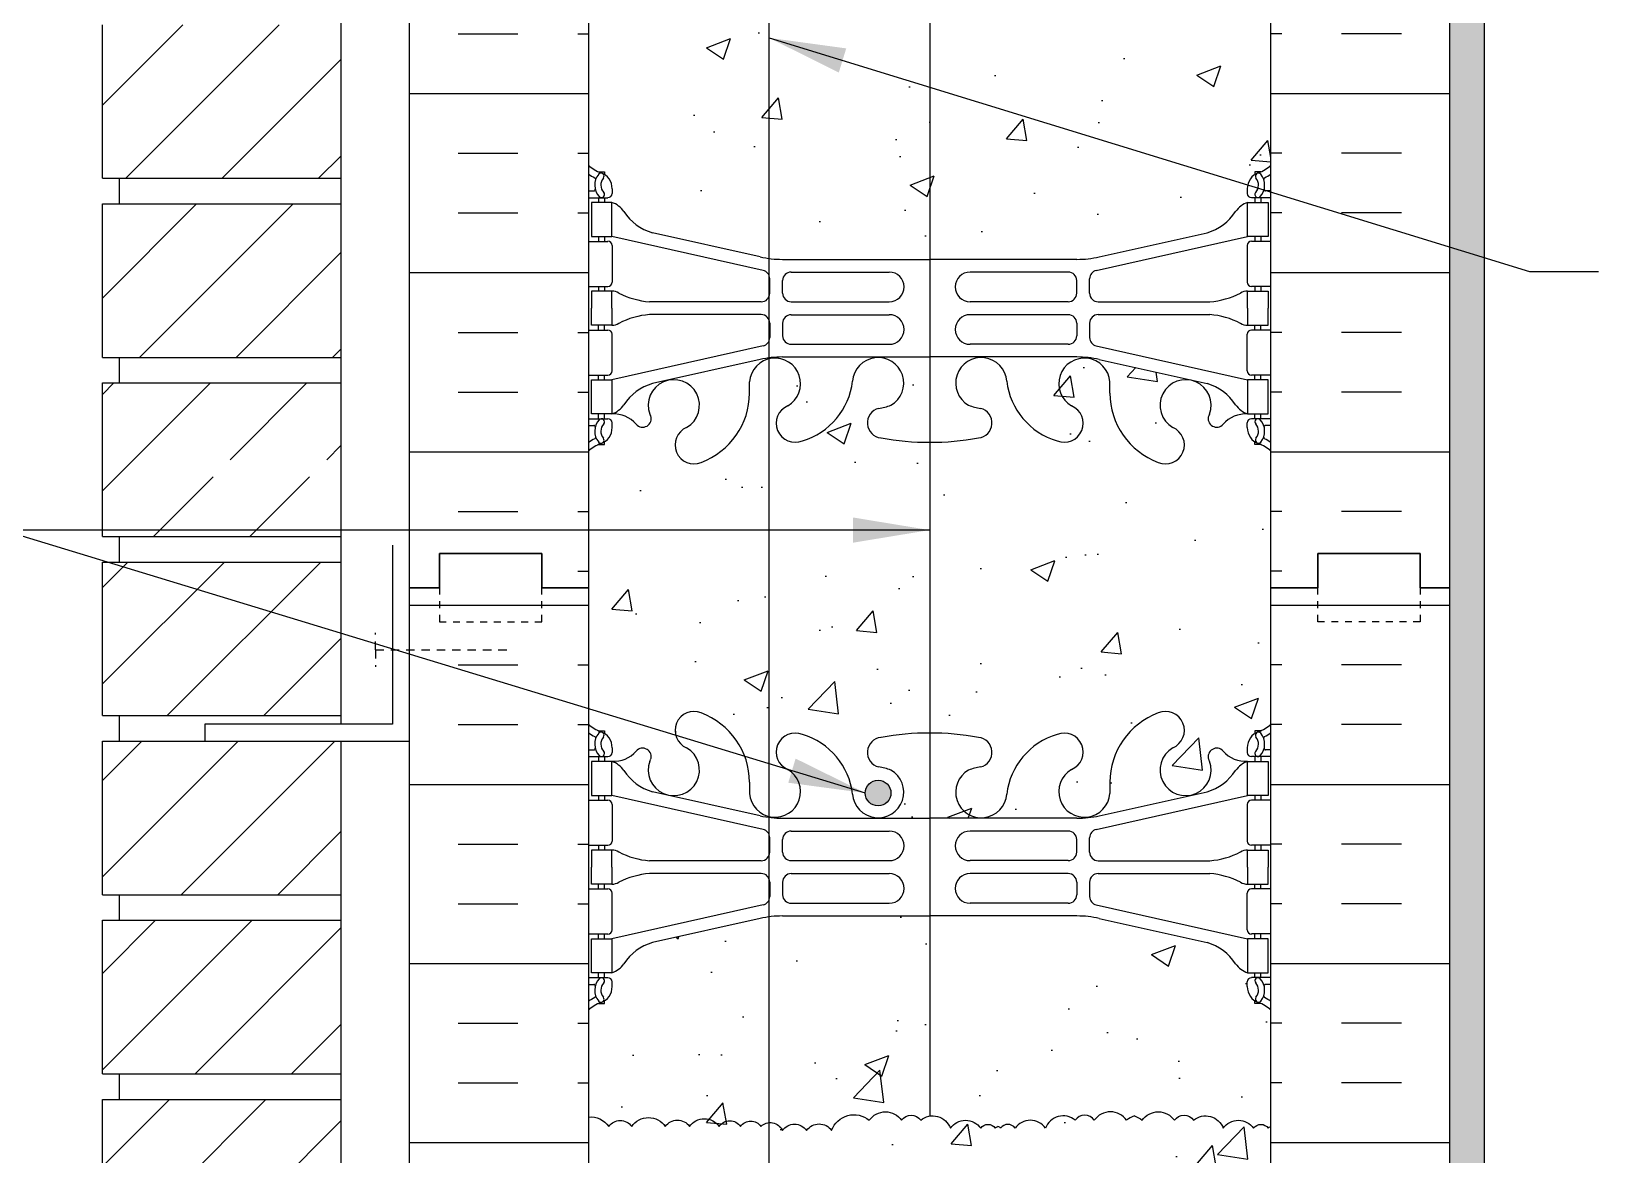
# Model space of a CAD drawing. Header units: inches. Extents: x 40.9 to 95.2, y 22.1 to 94.8.
# Drawn here: x 58.72 to 81.69, y 67.53 to 84 of the extents above; entities that cross this region are included whole.
import ezdxf

# ---------------------------------------------------------------- set-up
doc = ezdxf.new("R2010")
doc.units = ezdxf.units.IN
doc.header["$LTSCALE"] = 0.5
doc.header["$MEASUREMENT"] = 0
doc.linetypes.add('DASHED2', pattern=[0.375, 0.25, -0.125])
for name, color, linetype in [('HATCH', 12, 'Continuous'), ('line25', 2, 'Continuous'), ('LINE3', 3, 'Continuous'), ('LINE50', 5, 'Continuous'), ('LINE9', 9, 'Continuous'), ('TEXT', 4, 'Continuous'), ('Web_Edge', 9, 'Continuous')]:
    doc.layers.add(name, color=color, linetype=linetype)
doc.styles.add('DIM', font='romans.shx', dxfattribs={"width": 0.7})
doc.dimstyles.new('ext_12', dxfattribs={"dimscale": 12, "dimtxt": 0.09375, "dimasz": 0.09375, "dimexe": 0.09375, "dimexo": 0.0625, "dimgap": 0.0625, "dimtad": 1, "dimdec": 1, "dimzin": 3, "dimdsep": 46, "dimlunit": 4, "dimtxsty": 'DIM', "dimcen": 0.09, "dimdle": 0.09375, "dimclrt": 4, "dimadec": 0, "dimazin": 0, "dimtfac": 1, "dimtdec": 1, "dimtmove": 2, "dimatfit": 3, "dimfxl": 1, "dimfrac": 2, "dimtolj": 1, "dimtzin": 0, "dimarcsym": 0})

msp = doc.modelspace()

# ---------------------------------------------------------------- hatches: boundary and pattern name
at = {"layer": 'HATCH'}
h = msp.add_hatch(dxfattribs=at)
h.set_pattern_fill('INSUL', color=256, scale=7, style=0)
h.set_pattern_definition([(0, (-2859.2784, -321.1674), (0, 2.625), []), (0, (-2859.2784, -320.2924), (0, 2.625), [0.875, -0.875]), (0, (-2859.2784, -319.4174), (0, 2.625), [0.875, -0.875])])
h.paths.add_polyline_path([(64.258, 75.842), (64.696, 75.842), (64.696, 76.342), (66.196, 76.342), (66.196, 75.842), (66.883, 75.842), (66.883, 93.842), (66.196, 93.842), (66.196, 94.342), (64.696, 94.342), (64.696, 93.842), (64.258, 93.842)])
h = msp.add_hatch(dxfattribs=at)
h.set_pattern_fill('INSUL', color=256, scale=7, style=0)
h.set_pattern_definition([(180, (3003.0448, -321.1674), (0, 2.625), []), (180, (3003.0448, -320.2924), (0, 2.625), [0.875, -0.875]), (180, (3003.0448, -319.4174), (0, 2.625), [0.875, -0.875])])
h.paths.add_polyline_path([(79.508, 75.842), (79.071, 75.842), (79.071, 76.342), (77.571, 76.342), (77.571, 75.842), (76.883, 75.842), (76.883, 93.842), (77.571, 93.842), (77.571, 94.342), (79.071, 94.342), (79.071, 93.842), (79.508, 93.842)])
h = msp.add_hatch(dxfattribs=at)
h.set_pattern_fill('ANSI31', color=256, scale=8, style=0)
h.set_pattern_definition([(45, (-50.7638, -96.9024), (-0.707107, 0.707107), [])])
h.paths.add_polyline_path([(63.258, 93.842), (59.758, 93.842), (59.758, 92.342), (63.258, 92.342)])
h.paths.add_polyline_path([(63.258, 91.967), (59.758, 91.967), (59.758, 90.929), (62.702, 90.929), (63.258, 90.929)])
h.paths.add_polyline_path([(63.258, 90.929), (62.702, 90.929), (59.758, 90.929), (59.758, 89.717), (63.258, 89.717)])
h.paths.add_polyline_path([(63.258, 89.342), (59.758, 89.342), (59.758, 87.092), (63.258, 87.092)])
h.paths.add_polyline_path([(63.258, 86.717), (59.758, 86.717), (59.758, 84.467), (63.258, 84.467)])
h.paths.add_polyline_path([(63.258, 84.092), (59.758, 84.092), (59.758, 81.842), (63.258, 81.842)])
h.paths.add_polyline_path([(63.258, 81.467), (59.758, 81.467), (59.758, 79.217), (63.258, 79.217)])
h.paths.add_polyline_path([(63.258, 78.842), (59.758, 78.842), (59.758, 76.592), (63.258, 76.592), (63.258, 77.467), (61.258, 77.467), (61.258, 77.717), (63.258, 77.717)])
h.paths.add_polyline_path([(63.258, 76.217), (59.758, 76.217), (59.758, 73.967), (63.258, 73.967)])
h.paths.add_polyline_path([(63.258, 73.592), (59.758, 73.592), (59.758, 71.342), (63.258, 71.342)])
h.paths.add_polyline_path([(63.258, 70.967), (59.758, 70.967), (59.758, 69.546), (62.702, 69.546), (63.258, 69.546)])
h.paths.add_polyline_path([(63.258, 69.546), (62.702, 69.546), (59.758, 69.546), (59.758, 68.717), (63.258, 68.717)])
h.paths.add_polyline_path([(63.258, 68.342), (61.258, 68.342), (59.758, 68.342), (59.758, 66.092), (63.258, 66.092)])
h.paths.add_polyline_path([(63.258, 65.717), (59.758, 65.717), (59.758, 63.467), (63.258, 63.467)])
h.paths.add_polyline_path([(63.258, 63.092), (59.758, 63.092), (59.758, 60.842), (63.258, 60.842)])
h.paths.add_polyline_path([(63.258, 60.467), (59.758, 60.467), (59.758, 58.842), (60.204, 58.58), (60.817, 58.217), (63.258, 58.217)])
h = msp.add_hatch(dxfattribs=at)
h.set_pattern_fill('AR-SAND', color=256, scale=0.25, style=0)
h.set_pattern_definition([(37.5, (104.46758, 19.9597), (-0.0157483, 0.481706), [0, -0.38, 0, -0.425, 0, -0.40625]), (7.5, (104.4676, 19.9597), (0.442444, 0.7055365), [0, -0.205, 0, -0.3425, 0, -0.13125]), (327.5, (104.16008, 19.9597), (0.7785355, 0.0014148), [0, -0.125, 0, -0.45, 0, -0.5875]), (317.5, (104.1601, 19.9597), (0.7515317, 0.219419), [0, -0.0625, 0, -0.295, 0, -0.3375])])
h.paths.add_polyline_path([(80.008, 93.842), (79.508, 93.842), (79.508, 75.842), (79.508, 57.842), (80.008, 57.842)])
h = msp.add_hatch(dxfattribs=at)
h.set_pattern_fill('AR-CONC', color=256, scale=0.5)
h.paths.add_polyline_path([(76.883, 87.65, 0.08841), (76.737, 87.747), (76.647, 87.747), (76.647, 87.789, -0.249069), (76.537, 87.996), (76.537, 88.063, -0.414214), (76.6, 88.126), (76.647, 88.126), (76.647, 88.196), (76.542, 88.196, -0.168672), (76.356, 88.345, 0.17445), (75.949, 88.641), (74.368, 88.994, 0.054974), (74.041, 89.03), (71.883, 89.03), (71.883, 80.654), (74.041, 80.654, 0.054974), (74.368, 80.69), (75.949, 81.043, 0.17445), (76.356, 81.339, -0.168672), (76.542, 81.488), (76.647, 81.488), (76.647, 81.558), (76.6, 81.558, -0.414214), (76.537, 81.621), (76.537, 81.688, -0.249069), (76.647, 81.895), (76.647, 81.937), (76.737, 81.937, 0.08841), (76.883, 82.034)])
h.paths.add_polyline_path([(71.883, 89.03), (69.725, 89.03, 0.054974), (69.398, 88.994), (67.818, 88.641, 0.17445), (67.41, 88.345, -0.168672), (67.224, 88.196), (67.119, 88.196), (67.119, 88.126), (67.167, 88.126, -0.414214), (67.229, 88.063), (67.229, 87.996, -0.249069), (67.119, 87.789), (67.119, 87.747), (67.029, 87.747, 0.088416), (66.883, 87.65), (66.883, 82.034, 0.088416), (67.029, 81.937), (67.119, 81.937), (67.119, 81.895, -0.249069), (67.229, 81.688), (67.229, 81.621, -0.414214), (67.167, 81.558), (67.119, 81.558), (67.119, 81.488), (67.224, 81.488, -0.168672), (67.41, 81.339, 0.17445), (67.818, 81.043), (69.398, 80.69, 0.054974), (69.725, 80.654), (71.883, 80.654)])
h.paths.add_polyline_path([(76.537, 70.063, -0.414214), (76.6, 70.126), (76.647, 70.126), (76.647, 70.196), (76.542, 70.196, -0.168672), (76.356, 70.345, 0.17445), (75.949, 70.641), (74.368, 70.994, 0.054974), (74.041, 71.03), (71.883, 71.03), (71.883, 68.097, -0.360811), (72.186, 67.92, -0.520567), (72.631, 67.92, -0.520567), (72.844, 67.92, -0.205872), (72.883, 67.945, -0.205872), (72.923, 67.92, -0.520567), (73.135, 67.92, -0.520567), (73.58, 67.92, -0.520567), (74.015, 68.036, -0.520567), (74.295, 68.036, -0.520567), (74.769, 68.036, -0.094524), (74.883, 68.1, -0.094524), (74.997, 68.036, -0.520567), (75.471, 68.036, -0.520567), (75.751, 68.036, -0.520567), (76.186, 67.92, -0.520567), (76.631, 67.92, -0.520567), (76.844, 67.92, -0.205872), (76.883, 67.945), (76.883, 69.65, 0.08841), (76.737, 69.747), (76.647, 69.747), (76.647, 69.789, -0.249069), (76.537, 69.996)])
h.paths.add_polyline_path([(71.883, 71.03), (69.725, 71.03, 0.032596), (69.53, 71.018), (69.53, 68.001, -0.314974), (69.724, 67.887, -0.520567), (70.079, 67.887, -0.520567), (70.446, 67.887, -0.520567), (70.997, 68.036, -0.520567), (71.471, 68.036, -0.520567), (71.751, 68.036, -0.134495), (71.883, 68.097)])
h.paths.add_polyline_path([(69.53, 71.018, 0.022338), (69.398, 70.994), (67.818, 70.641, 0.17445), (67.41, 70.345, -0.168672), (67.224, 70.196), (67.119, 70.196), (67.119, 70.126), (67.167, 70.126, -0.414214), (67.229, 70.063), (67.229, 69.996, -0.249069), (67.119, 69.789), (67.119, 69.747), (67.029, 69.747, 0.088416), (66.883, 69.65), (66.883, 68.083, -0.269542), (67.18, 67.946, -0.520567), (67.515, 67.946, -0.520567), (68.008, 67.946, -0.520567), (68.363, 67.946, -0.520567), (68.797, 67.946, -0.520567), (69.112, 67.946, -0.520567), (69.408, 67.946, -0.176631), (69.53, 68.001)])
h.paths.add_polyline_path([(76.883, 67.945, 0.205872), (76.844, 67.92, 0.520567), (76.631, 67.92, 0.520567), (76.186, 67.92, 0.520567), (75.751, 68.036, 0.520567), (75.471, 68.036, 0.520567), (74.997, 68.036, 0.094524), (74.883, 68.1, 0.094524), (74.769, 68.036, 0.520567), (74.295, 68.036, 0.520567), (74.015, 68.036, 0.520567), (73.58, 67.92, 0.520567), (73.135, 67.92, 0.520567), (72.923, 67.92, 0.205872), (72.883, 67.945, 0.205872), (72.844, 67.92, 0.520567), (72.631, 67.92, 0.520567), (72.186, 67.92, 0.520567), (71.751, 68.036, 0.520567), (71.471, 68.036, 0.520567), (70.997, 68.036, 0.520567), (70.446, 67.887, 0.520567), (70.079, 67.887, 0.520567), (69.724, 67.887, 0.314974), (69.53, 68.001), (69.53, 62.667, 0.032596), (69.725, 62.654), (71.883, 62.654), (74.041, 62.654, 0.054974), (74.368, 62.69), (75.949, 63.043, 0.17445), (76.356, 63.339, -0.168672), (76.542, 63.488), (76.647, 63.488), (76.647, 63.558), (76.6, 63.558, -0.414214), (76.537, 63.621), (76.537, 63.688, -0.249069), (76.647, 63.895), (76.647, 63.937), (76.737, 63.937, 0.08841), (76.883, 64.034)])
h.paths.add_polyline_path([(69.53, 68.001, 0.176631), (69.408, 67.946, 0.520567), (69.112, 67.946, 0.520567), (68.797, 67.946, 0.520567), (68.363, 67.946, 0.520567), (68.008, 67.946, 0.520567), (67.515, 67.946, 0.520567), (67.18, 67.946, 0.269542), (66.883, 68.083), (66.883, 64.034, 0.088416), (67.029, 63.937), (67.119, 63.937), (67.119, 63.895, -0.249069), (67.229, 63.688), (67.229, 63.621, -0.414214), (67.167, 63.558), (67.119, 63.558), (67.119, 63.488), (67.224, 63.488, -0.168672), (67.41, 63.339, 0.17445), (67.818, 63.043), (69.398, 62.69, 0.022338), (69.53, 62.667)])
h.paths.add_polyline_path([(69.53, 61.197, 0.327317), (69.242, 60.86), (69.243, 60.714, -0.316114), (68.534, 59.679, -1), (68.32, 60.19, 2.155404), (67.782, 60.384), (67.793, 60.363, -0.834375), (67.582, 60.237, 0.23174), (67.224, 60.388), (67.119, 60.388), (67.119, 60.318), (67.167, 60.318, -0.414214), (67.229, 60.256), (67.229, 60.188, -0.249069), (67.119, 59.981), (67.119, 59.939), (67.029, 59.939, 0.088416), (66.883, 59.842), (66.883, 57.842), (66.883, 57.083), (66.962, 57.325, -0.725737), (67.068, 57.343), (67.117, 57.193), (67.243, 57.193, -0.414214), (67.293, 57.143), (67.293, 57.113), (67.393, 57.113), (67.393, 56.201), (69.53, 55.892)])
h.paths.add_polyline_path([(71.883, 59.973, -0.047544), (71.169, 60.037, -0.843243), (71.135, 60.47, 0.055617), (71.314, 60.515, 1.604516), (70.756, 60.891, -0.307094), (70.017, 59.996, -1), (69.803, 60.507, 0.864145), (69.53, 61.197), (69.53, 55.892), (71.369, 55.626, -0.034114), (71.883, 55.654)])
h.paths.add_polyline_path([(76.883, 57.842), (76.883, 59.842, 0.08841), (76.737, 59.939), (76.647, 59.939), (76.647, 59.981, -0.249069), (76.537, 60.188), (76.537, 60.256, -0.414214), (76.6, 60.318), (76.647, 60.318), (76.647, 60.388), (76.542, 60.388, 0.231736), (76.185, 60.237, -0.8344), (75.973, 60.363), (75.985, 60.384, 2.155404), (75.446, 60.19, -1), (75.232, 59.679, -0.311223), (74.524, 60.695), (74.524, 60.86, 1.661382), (73.963, 60.507, -1), (73.749, 59.996, -0.307094), (73.011, 60.891, 1.604516), (72.452, 60.515, 0.055617), (72.631, 60.47, -0.843243), (72.597, 60.037, -0.047544), (71.883, 59.973), (71.883, 55.654, -0.049932), (72.633, 55.589, -0.330379), (72.829, 55.415), (73.32, 55.344, -0.134652), (73.785, 55.631, -0.742849), (74.122, 55.221, -0.080478), (74.565, 55.036, -0.285105), (75.268, 55.948, -1), (75.482, 55.437, 2.155404), (76.021, 55.242), (76.009, 55.264, -0.834375), (76.221, 55.389, 0.10894), (76.373, 55.276), (76.373, 57.113), (76.473, 57.113), (76.473, 57.143, -0.414214), (76.523, 57.193), (76.649, 57.193), (76.692, 57.325, -0.725737), (76.798, 57.343), (76.883, 57.083)])
h.paths.add_polyline_path([(74.56, 54.767), (74.56, 54.932, -0.02399), (74.565, 55.036, 0.080478), (74.122, 55.221, -0.147547), (73.999, 55.12, 1.661382)])
h.paths.add_polyline_path([(73.999, 54.795, -1), (74.374, 54.795, -1)], flags=16)
h.paths.add_polyline_path([(73.32, 55.344), (72.829, 55.415, -0.401117), (72.667, 55.157, 0.055617), (72.488, 55.111, 1.661382), (73.049, 54.758, -0.159822)])
h.paths.add_polyline_path([(71.133, 55.589, -0.015791), (71.369, 55.626), (69.53, 55.892), (69.53, 54.423, 0.822371), (69.767, 55.12, -1), (69.981, 55.631, -0.30095), (70.717, 54.758, 1.661382), (71.278, 55.111, 0.055617), (71.099, 55.157, -0.843243)])
h.paths.add_polyline_path([(69.53, 55.892), (67.393, 56.201), (67.393, 55.276, 0.108933), (67.546, 55.389, -0.8344), (67.757, 55.264), (67.746, 55.242, 2.155404), (68.284, 55.437, -1), (68.498, 55.948, -0.311223), (69.207, 54.932), (69.206, 54.767, 0.35457), (69.53, 54.423)])
h.paths.add_polyline_path([(71.883, 50.664), (67.554, 50.664, 0.268156), (67.393, 50.516), (67.393, 49.154), (67.513, 48.954), (67.513, 48.842), (67.513, 48.73), (67.393, 48.53), (67.393, 47.168, 0.268156), (67.554, 47.02), (71.883, 47.02)])
h.paths.add_polyline_path([(71.883, 50.664), (71.883, 47.02), (76.212, 47.02, 0.268138), (76.373, 47.168), (76.373, 48.53), (76.253, 48.73), (76.253, 48.842), (76.253, 48.954), (76.373, 49.154), (76.373, 50.516, 0.268138), (76.212, 50.664)])
h.paths.add_polyline_path([(71.883, 42.031, -0.049933), (71.133, 42.095, -0.843243), (71.099, 42.527, 0.055617), (71.278, 42.573, 1.661382), (70.717, 42.926, -0.30095), (69.981, 42.053, -1), (69.767, 42.564, 1.661382), (69.206, 42.917), (69.207, 42.752, -0.311223), (68.498, 41.736, -1), (68.284, 42.247, 2.155404), (67.746, 42.442), (67.757, 42.42, -0.834375), (67.546, 42.295, 0.108938), (67.393, 42.408), (67.393, 40.571), (67.293, 40.571), (67.293, 40.541, -0.414214), (67.243, 40.491), (67.117, 40.491), (67.068, 40.341, -0.6), (66.968, 40.341), (66.883, 40.601), (66.883, 39.842), (70.489, 39.842), (71.489, 40.842), (71.489, 39.842), (71.489, 38.842), (71.883, 39.237)])
h.paths.add_polyline_path([(76.373, 42.408, 0.108935), (76.221, 42.295, -0.8344), (76.009, 42.42), (76.021, 42.442, 2.155404), (75.482, 42.247, -1), (75.268, 41.736, -0.311223), (74.56, 42.752), (74.56, 42.917, 1.661382), (73.999, 42.564, -1), (73.785, 42.053, -0.30095), (73.049, 42.926, 1.661382), (72.488, 42.573, 0.055617), (72.667, 42.527, -0.843243), (72.633, 42.095, -0.049932), (71.883, 42.031), (71.883, 39.237), (72.489, 39.842), (76.883, 39.842), (76.883, 40.601), (76.798, 40.341, -0.6), (76.698, 40.341), (76.649, 40.491), (76.523, 40.491, -0.414214), (76.473, 40.541), (76.473, 40.571), (76.373, 40.571)])
h = msp.add_hatch(dxfattribs=at)
h.set_pattern_fill('AR-CONC', color=256, scale=0.5, style=0)
h.paths.add_polyline_path([(71.493, 77.991, -0.02167), (71.169, 78.037, -0.843243), (71.135, 78.47, 0.055617), (71.314, 78.515, 0.21058), (71.493, 78.759), (71.493, 78.921, 0.863582), (70.753, 78.868, -0.30095), (70.017, 77.996, -1), (69.803, 78.507, 1.661382), (69.242, 78.86), (69.243, 78.695, -0.311223), (68.534, 77.679, -1), (68.32, 78.19, 2.155404), (67.782, 78.384), (67.793, 78.363, -0.8344), (67.582, 78.237, -0.000004), (67.582, 78.237, 0.23174), (67.224, 78.388), (67.119, 78.388), (67.119, 78.318), (67.167, 78.318, -0.414214), (67.229, 78.256), (67.229, 78.188, -0.249069), (67.119, 77.981), (67.119, 77.939), (67.029, 77.939, 0.088416), (66.883, 77.842), (66.883, 75.842), (66.883, 73.842, 0.088416), (67.029, 73.745), (67.119, 73.745), (67.119, 73.703, -0.249069), (67.229, 73.496), (67.229, 73.428, -0.414214), (67.167, 73.366), (67.119, 73.366), (67.119, 73.296), (67.224, 73.296, -0.155529), (67.4, 73.162, 0.180914), (67.818, 72.851), (69.398, 72.498, 0.054974), (69.725, 72.462), (71.493, 72.462), (71.493, 72.763, -0.863582), (70.753, 72.816, 0.30095), (70.017, 73.688, 1.001384), (69.804, 73.177, -0.000691), (69.803, 73.177, -1.661382), (69.242, 72.825), (69.243, 72.99, 0.311223), (68.534, 74.006, 1.000967), (68.321, 73.494, -1.000967), (68.534, 74.006, -0.311223), (69.243, 72.99), (69.242, 72.825, 1.661382), (69.803, 73.177, -1), (70.017, 73.688, -0.30095), (70.753, 72.816, 0.863582), (71.493, 72.763), (71.493, 72.925, 0.21058), (71.314, 73.169, 0.055617), (71.135, 73.214, -0.843243), (71.169, 73.647, -0.02167), (71.493, 73.693)])
h = msp.add_hatch(dxfattribs=at)
h.set_pattern_fill('AR-CONC', color=256, scale=0.5, style=0)
h.set_pattern_definition([(50, (24.8774, 0.9092), (3.5863, -0.31376), [0.375, -4.125]), (355, (24.8774, 0.909), (-0.69376, 3.76096), [0.3, -3.3]), (100.4514, (25.1763, 0.883), (2.89255, 3.4472), [0.3187, -3.50571]), (46.184, (24.8774, 1.909), (5.3362, -0.8276), [0.5625, -6.1875]), (96.6356, (25.322, 1.84), (4.6733, 4.8706), [0.47805, -5.25856]), (351.184, (24.8774, 1.909), (4.6733, 4.8706), [0.45, -4.95]), (21, (25.3774, 1.6592), (2.98454, -2.01309), [0.375, -4.125]), (326, (25.3774, 1.659), (1.21658, 3.62575), [0.3, -3.3]), (71.4514, (25.626, 1.4914), (4.20111, 1.61265), [0.3187, -3.50571]), (37.5, (24.8774, 0.9092), (0.0608, 1.66447), [0, -3.26, 0, -3.35, 0, -3.3125]), (7.5, (24.8774, 0.9092), (1.315348, 1.97206), [0, -1.91, 0, -3.185, 0, -1.2625]), (327.5, (23.7624, 0.9092), (2.669112, -0.112774), [0, -1.25, 0, -3.9, 0, -5.175]), (317.5, (23.2624, 0.9092), (2.91593, 0.500525), [0, -1.625, 0, -2.59, 0, -3.675])])
h.paths.add_polyline_path([(70.895, 77.992, -0.001645), (70.883, 77.992, -0.068475), (70.409, 78.054, -0.734872), (70.386, 78.565, 1.612474), (69.954, 78.925), (69.883, 78.732), (69.883, 72.953), (69.954, 72.759, 1.612474), (70.386, 73.119, -0.734872), (70.409, 73.63, -0.068475), (70.883, 73.692, -0.001645), (70.895, 73.692)])
h.paths.add_polyline_path([(70.447, 72.832, -1), (70.072, 72.832, -1)], flags=16)
h = msp.add_hatch(dxfattribs=at)
h.set_pattern_fill('AR-CONC', color=256, scale=0.5, style=0)
h.paths.add_polyline_path([(76.883, 77.842, 0.08841), (76.737, 77.939), (76.647, 77.939), (76.647, 77.981, -0.249069), (76.537, 78.188), (76.537, 78.256, -0.414214), (76.6, 78.318), (76.647, 78.318), (76.647, 78.388), (76.542, 78.388, -0.155529), (76.366, 78.522, 0.180914), (75.949, 78.834), (74.368, 79.187, 0.054974), (74.041, 79.223), (71.883, 79.223), (71.493, 79.223), (71.493, 78.921, -0.109536), (71.493, 78.759), (71.493, 77.991, 0.025847), (71.883, 77.973, 0.047544), (72.597, 78.037, 0.843243), (72.631, 78.47, -0.055617), (72.452, 78.515, -1.661382), (73.013, 78.868, 0.30095), (73.749, 77.996, 1.001384), (73.962, 78.507, -0.000691), (73.963, 78.507, -1.661382), (74.524, 78.86), (74.524, 78.695, 0.311223), (75.232, 77.679, 1.000967), (75.446, 78.19, -1.000967), (75.232, 77.679, -0.311223), (74.524, 78.695), (74.524, 78.86, 1.661382), (73.963, 78.507, -1), (73.749, 77.996, -0.30095), (73.013, 78.868, 1.661382), (72.452, 78.515, 0.055617), (72.631, 78.47, -0.843243), (72.597, 78.037, -0.047544), (71.883, 77.973, -0.025847), (71.493, 77.991), (71.493, 72.925, -0.109536), (71.493, 72.763), (71.493, 72.462), (71.883, 72.462), (74.041, 72.462, 0.054974), (74.368, 72.498), (75.949, 72.851, 0.180914), (76.366, 73.162, -0.155529), (76.542, 73.296, -0.231745), (76.185, 73.447, -0.000015), (76.185, 73.447, 0.834375), (75.973, 73.321), (75.985, 73.3, -2.155404), (75.446, 73.494, 0.998649), (75.233, 74.006, 3055.577929), (75.234, 74.006, 0.000304), (75.233, 74.006, 0.000101), (75.233, 74.006, 2814.341348), (75.233, 74.006, 0.000074), (75.233, 74.006, 1993867.167221), (75.233, 74.006, 0.000004), (75.233, 74.006, 0.000304), (75.233, 74.006, 0.000355), (75.233, 74.006, 0.000025), (75.233, 74.006, 0.000093), (75.233, 74.006, 0.000014), (75.233, 74.006, 0.000005), (75.233, 74.006, 9205.570077), (75.233, 74.006, 0.000072), (75.233, 74.006, 0.00002), (75.233, 74.006, 79754.174941), (75.233, 74.006, 0.000031), (75.233, 74.006, 24216.773152), (75.233, 74.006, 139313.210827), (75.233, 74.006, 0.000044), (75.233, 74.006, 0.000015), (75.233, 74.006, 15589.958999), (75.233, 74.006, 18893.75944), (75.233, 74.006, 3985.174244), (75.233, 74.006, 1240.155336), (75.234, 74.006, 0.000327), (75.233, 74.006, 0.000184), (75.233, 74.006, 0.000073), (75.233, 74.006, 0.000437), (75.233, 74.006, 1819.373392), (75.233, 74.006, 3468.84351), (75.234, 74.006, 0.001058), (75.232, 74.006, 0.311223), (74.524, 72.99), (74.524, 72.825, -1.661382), (73.963, 73.177, 0.998666), (73.75, 73.689, -0.998666), (73.963, 73.177, 1.661382), (74.524, 72.825), (74.524, 72.99, -0.311223), (75.232, 74.006, -1), (75.446, 73.494, 2.155404), (75.985, 73.3), (75.973, 73.321, -0.8344), (76.185, 73.447, -0.000004), (76.185, 73.447, 0.23174), (76.542, 73.296), (76.647, 73.296), (76.647, 73.366), (76.6, 73.366, -0.414214), (76.537, 73.428), (76.537, 73.496, -0.249069), (76.647, 73.703), (76.647, 73.745), (76.737, 73.745, 0.08841), (76.883, 73.842), (76.883, 75.842)])
h = msp.add_hatch(dxfattribs=at)
h.set_pattern_fill('INSUL', color=256, scale=7, style=0)
h.set_pattern_definition([(0, (-2859.2784, -339.1674), (0, 2.625), []), (0, (-2859.2784, -338.2924), (0, 2.625), [0.875, -0.875]), (0, (-2859.2784, -337.4174), (0, 2.625), [0.875, -0.875])])
h.paths.add_polyline_path([(64.258, 57.842), (64.696, 57.842), (64.696, 58.342), (66.196, 58.342), (66.196, 57.842), (66.883, 57.842), (66.883, 75.842), (66.196, 75.842), (66.196, 76.342), (64.696, 76.342), (64.696, 75.842), (64.258, 75.842)])
h = msp.add_hatch(dxfattribs=at)
h.set_pattern_fill('INSUL', color=256, scale=7, style=0)
h.set_pattern_definition([(180, (3003.0448, -339.1674), (0, 2.625), []), (180, (3003.0448, -338.2924), (0, 2.625), [0.875, -0.875]), (180, (3003.0448, -337.4174), (0, 2.625), [0.875, -0.875])])
h.paths.add_polyline_path([(79.508, 57.842), (79.071, 57.842), (79.071, 58.342), (77.571, 58.342), (77.571, 57.842), (76.883, 57.842), (76.883, 75.842), (77.571, 75.842), (77.571, 76.342), (79.071, 76.342), (79.071, 75.842), (79.508, 75.842)])
h = msp.add_hatch(dxfattribs=at)
h.set_pattern_fill('AR-CONC', color=256, scale=0.5, style=0)
h.paths.add_polyline_path([(71.883, 69.78, -0.025847), (71.493, 69.799), (71.493, 68.062, -0.458526), (71.751, 68.036, -0.134491), (71.883, 68.097)])
at = {"layer": 'LINE3'}
msp.add_hatch(color=256, dxfattribs=at).paths.add_polyline_path([(71.315, 72.832, 1), (70.94, 72.832, 1)])

# ---------------------------------------------------------------- linework, layer by layer
at = {"layer": 'HATCH'}
for points in [[(66.883, 68.083, -0.269542), (67.18, 67.946, -0.520567), (67.515, 67.946, -0.520567), (68.008, 67.946, -0.520567), (68.363, 67.946, -0.520567), (68.797, 67.946, -0.520567), (69.112, 67.946, -0.520567), (69.408, 67.946, -0.520567), (69.724, 67.887, -0.520567), (70.079, 67.887, -0.520567), (70.446, 67.887, -0.520567), (70.997, 68.036, -0.520567), (71.471, 68.036, -0.520567), (71.751, 68.036, -0.520567), (72.186, 67.92, -0.520567), (72.631, 67.92, -0.520567), (72.844, 67.92, -0.205872), (72.883, 67.945)], [(74.883, 68.1, 0.094524), (74.769, 68.036, 0.520567), (74.295, 68.036, 0.520567), (74.015, 68.036, 0.520567), (73.58, 67.92, 0.520567), (73.135, 67.92, 0.520567), (72.923, 67.92, 0.205872), (72.883, 67.945)], [(74.883, 68.1, -0.094524), (74.997, 68.036, -0.520567), (75.471, 68.036, -0.520567), (75.751, 68.036, -0.520567), (76.186, 67.92, -0.520567), (76.631, 67.92, -0.520567), (76.844, 67.92, -0.205872), (76.883, 67.945)]]:
    msp.add_lwpolyline(points, format="xyb", dxfattribs=at)
at = {"layer": 'line25'}
for p, q in [((66.883, 93.842), (66.883, 75.842)), ((76.883, 75.842), (76.883, 93.842)), ((63.258, 73.842), (63.258, 86.717)), ((59.758, 81.842), (59.758, 84.092)), ((59.758, 81.842), (63.258, 81.842)), ((60.008, 81.467), (60.008, 81.842)), ((59.758, 79.217), (59.758, 81.467)), ((59.758, 81.467), (63.258, 81.467)), ((59.758, 79.217), (63.258, 79.217)), ((60.008, 78.842), (60.008, 79.217)), ((59.758, 78.842), (63.258, 78.842)), ((59.758, 76.592), (59.758, 78.842)), ((59.758, 76.592), (63.258, 76.592)), ((60.008, 76.217), (60.008, 76.592)), ((59.758, 73.967), (59.758, 76.217)), ((59.758, 76.217), (63.258, 76.217)), ((66.883, 75.842), (66.883, 57.842)), ((76.883, 57.842), (76.883, 75.842)), ((59.758, 73.967), (63.258, 73.967)), ((60.008, 73.592), (60.008, 73.967)), ((59.758, 71.342), (59.758, 73.592)), ((59.758, 73.592), (63.258, 73.592)), ((63.258, 68.342), (63.258, 73.592)), ((59.758, 71.342), (63.258, 71.342)), ((60.008, 70.967), (60.008, 71.342)), ((59.758, 68.717), (59.758, 70.967)), ((59.758, 70.967), (63.258, 70.967)), ((59.758, 68.717), (63.258, 68.717)), ((60.008, 68.342), (60.008, 68.717)), ((59.758, 68.342), (63.258, 68.342)), ((59.758, 66.092), (59.758, 68.342)), ((63.258, 57.842), (63.258, 68.342))]:
    msp.add_line(p, q, dxfattribs=at)
at = {"layer": 'LINE3'}
for p, q in [((71.883, 93.842), (71.883, 68.097)), ((69.53, 53.214), (69.53, 88.9))]:
    msp.add_line(p, q, dxfattribs=at)
msp.add_circle((71.127, 72.832), 0.188, dxfattribs=at)
at = {"layer": 'LINE50'}
for p, q in [((64.258, 75.842), (64.258, 93.842)), ((79.508, 75.842), (79.508, 93.842)), ((64.258, 57.842), (64.258, 75.842)), ((79.508, 57.842), (79.508, 75.842))]:
    msp.add_line(p, q, dxfattribs=at)
for points in [[(66.883, 75.842), (66.196, 75.842), (66.196, 76.342), (64.696, 76.342), (64.696, 75.842), (64.258, 75.842)], [(64.258, 75.842), (64.696, 75.842), (64.696, 76.342), (66.196, 76.342), (66.196, 75.842), (66.883, 75.842)], [(76.883, 75.842), (77.571, 75.842), (77.571, 76.342), (79.071, 76.342), (79.071, 75.842), (79.508, 75.842)], [(79.508, 75.842), (79.071, 75.842), (79.071, 76.342), (77.571, 76.342), (77.571, 75.842), (76.883, 75.842)]]:
    msp.add_lwpolyline(points, dxfattribs=at)
at = {"layer": 'LINE9'}
for p, q in [((80.008, 93.842), (80.008, 57.842)), ((64.008, 76.467), (64.008, 73.842)), ((61.258, 73.842), (61.258, 73.592)), ((64.008, 73.842), (61.258, 73.842)), ((61.258, 73.592), (64.258, 73.592))]:
    msp.add_line(p, q, dxfattribs=at)
at = {"layer": 'LINE9', "linetype": 'DASHED2'}
for q in [(63.758, 75.18), (65.758, 74.93), (63.758, 74.68)]:
    msp.add_line((63.758, 74.93), q, dxfattribs=at)
at = {"layer": 'LINE9', "linetype": 'DASHED2', "ltscale": 0.15}
for points in [[(64.696, 75.842), (64.696, 75.842), (64.696, 75.342), (66.196, 75.342), (66.196, 75.842), (66.196, 75.842)], [(79.071, 75.842), (79.071, 75.842), (79.071, 75.342), (77.571, 75.342), (77.571, 75.842), (77.571, 75.842)]]:
    msp.add_lwpolyline(points, dxfattribs=at)
at = {"layer": 'TEXT'}
msp.add_lwpolyline([(60.359, 82.934, 0, 0.36, 0), (59.279, 82.934, 0, 0, 0), (52.778, 82.934, 0, 0, 0)], format="xyseb", dxfattribs=at)
at = {"layer": 'Web_Edge'}
for p, q in [((67.029, 81.937), (67.119, 81.937)), ((67.119, 81.937), (67.119, 81.895)), ((76.737, 81.937), (76.647, 81.937)), ((76.647, 81.937), (76.647, 81.895)), ((66.883, 81.658), (66.961, 81.658)), ((66.883, 81.558), (67.167, 81.558)), ((67.029, 81.558), (67.029, 81.488)), ((67.119, 81.558), (67.119, 81.488)), ((67.229, 81.688), (67.229, 81.621)), ((76.537, 81.688), (76.537, 81.621)), ((76.883, 81.558), (76.6, 81.558)), ((76.647, 81.558), (76.647, 81.488)), ((76.737, 81.558), (76.737, 81.488)), ((76.883, 81.658), (76.805, 81.658)), ((66.883, 80.918), (67.167, 80.918)), ((67.029, 80.988), (67.029, 80.918)), ((67.119, 80.988), (67.119, 80.918)), ((69.442, 80.492), (67.224, 80.988)), ((69.398, 80.69), (67.818, 81.043)), ((74.325, 80.492), (76.542, 80.988)), ((74.368, 80.69), (75.949, 81.043)), ((76.883, 80.918), (76.6, 80.918)), ((76.647, 80.988), (76.647, 80.918)), ((76.737, 80.988), (76.737, 80.918)), ((67.229, 80.856), (67.229, 80.321)), ((69.725, 80.654), (71.883, 80.654)), ((74.041, 80.654), (71.883, 80.654)), ((76.537, 80.856), (76.537, 80.321)), ((69.852, 80.467), (71.291, 80.467)), ((73.914, 80.467), (72.475, 80.467)), ((66.883, 80.258), (67.167, 80.258)), ((67.029, 80.258), (67.029, 80.188)), ((67.119, 80.258), (67.119, 80.188)), ((69.539, 80.157), (69.539, 80.37)), ((69.727, 80.158), (69.727, 80.342)), ((74.039, 80.158), (74.039, 80.342)), ((74.227, 80.157), (74.227, 80.37)), ((76.883, 80.258), (76.6, 80.258)), ((76.647, 80.258), (76.647, 80.188)), ((76.737, 80.258), (76.737, 80.188)), ((69.414, 80.032), (67.777, 80.032)), ((69.852, 80.033), (71.291, 80.033)), ((73.914, 80.033), (72.475, 80.033)), ((74.352, 80.032), (75.989, 80.032)), ((69.414, 79.844), (67.777, 79.844)), ((69.539, 79.719), (69.539, 79.507)), ((69.727, 79.718), (69.727, 79.534)), ((69.852, 79.843), (71.291, 79.843)), ((73.914, 79.843), (72.475, 79.843)), ((74.039, 79.718), (74.039, 79.534)), ((74.227, 79.719), (74.227, 79.507)), ((74.352, 79.844), (75.989, 79.844)), ((66.883, 79.618), (67.167, 79.618)), ((67.029, 79.618), (67.029, 79.688)), ((67.119, 79.618), (67.119, 79.688)), ((67.229, 79.021), (67.229, 79.556)), ((76.537, 79.021), (76.537, 79.556)), ((76.883, 79.618), (76.6, 79.618)), ((76.647, 79.618), (76.647, 79.688)), ((76.737, 79.618), (76.737, 79.688)), ((69.442, 79.385), (67.224, 78.888)), ((69.852, 79.409), (71.291, 79.409)), ((73.914, 79.409), (72.475, 79.409)), ((74.325, 79.385), (76.542, 78.888)), ((69.398, 79.187), (67.818, 78.834)), ((69.725, 79.223), (71.883, 79.223)), ((74.041, 79.223), (71.883, 79.223)), ((74.368, 79.187), (75.949, 78.834)), ((66.883, 78.958), (67.167, 78.958)), ((67.029, 78.888), (67.029, 78.958)), ((67.119, 78.888), (67.119, 78.958)), ((69.243, 78.695), (69.242, 78.86)), ((74.524, 78.695), (74.524, 78.86)), ((76.883, 78.958), (76.6, 78.958)), ((76.647, 78.888), (76.647, 78.958)), ((76.737, 78.888), (76.737, 78.958)), ((67.029, 78.318), (67.029, 78.388)), ((67.119, 78.318), (67.119, 78.388)), ((67.782, 78.384), (67.793, 78.363)), ((75.985, 78.384), (75.973, 78.363)), ((76.647, 78.318), (76.647, 78.388)), ((76.737, 78.318), (76.737, 78.388)), ((66.883, 78.318), (67.167, 78.318)), ((66.883, 78.218), (66.961, 78.218)), ((67.229, 78.188), (67.229, 78.256)), ((76.537, 78.188), (76.537, 78.256)), ((76.883, 78.318), (76.6, 78.318)), ((76.883, 78.218), (76.805, 78.218)), ((67.029, 77.939), (67.119, 77.939)), ((67.119, 77.939), (67.119, 77.981)), ((76.647, 77.939), (76.647, 77.981)), ((76.737, 77.939), (76.647, 77.939)), ((67.029, 73.745), (67.119, 73.745)), ((67.119, 73.745), (67.119, 73.703)), ((76.737, 73.745), (76.647, 73.745)), ((76.647, 73.745), (76.647, 73.703)), ((66.883, 73.466), (66.961, 73.466)), ((66.883, 73.366), (67.167, 73.366)), ((67.029, 73.366), (67.029, 73.296)), ((67.119, 73.366), (67.119, 73.296)), ((67.229, 73.496), (67.229, 73.428)), ((67.782, 73.3), (67.793, 73.321)), ((75.985, 73.3), (75.973, 73.321)), ((76.537, 73.496), (76.537, 73.428)), ((76.883, 73.366), (76.6, 73.366)), ((76.647, 73.366), (76.647, 73.296)), ((76.737, 73.366), (76.737, 73.296)), ((76.883, 73.466), (76.805, 73.466)), ((69.398, 72.498), (67.818, 72.851)), ((69.243, 72.99), (69.242, 72.825)), ((74.368, 72.498), (75.949, 72.851)), ((74.524, 72.99), (74.524, 72.825)), ((66.883, 72.726), (67.167, 72.726)), ((67.029, 72.796), (67.029, 72.726)), ((67.119, 72.796), (67.119, 72.726)), ((69.442, 72.299), (67.224, 72.796)), ((67.229, 72.663), (67.229, 72.128)), ((74.325, 72.299), (76.542, 72.796)), ((76.537, 72.663), (76.537, 72.128)), ((76.883, 72.726), (76.6, 72.726)), ((76.647, 72.796), (76.647, 72.726)), ((76.737, 72.796), (76.737, 72.726)), ((69.725, 72.462), (71.883, 72.462)), ((74.041, 72.462), (71.883, 72.462)), ((69.539, 71.965), (69.539, 72.177)), ((69.727, 71.966), (69.727, 72.15)), ((69.852, 72.275), (71.291, 72.275)), ((73.914, 72.275), (72.475, 72.275)), ((74.039, 71.966), (74.039, 72.15)), ((74.227, 71.965), (74.227, 72.177)), ((66.883, 72.066), (67.167, 72.066)), ((67.029, 72.066), (67.029, 71.996)), ((67.119, 72.066), (67.119, 71.996)), ((76.883, 72.066), (76.6, 72.066)), ((76.647, 72.066), (76.647, 71.996)), ((76.737, 72.066), (76.737, 71.996)), ((69.414, 71.84), (67.777, 71.84)), ((69.852, 71.841), (71.291, 71.841)), ((73.914, 71.841), (72.475, 71.841)), ((74.352, 71.84), (75.989, 71.84)), ((67.029, 71.426), (67.029, 71.496)), ((67.119, 71.426), (67.119, 71.496)), ((69.414, 71.652), (67.777, 71.652)), ((69.539, 71.527), (69.539, 71.315)), ((69.727, 71.526), (69.727, 71.342)), ((69.852, 71.651), (71.291, 71.651)), ((73.914, 71.651), (72.475, 71.651)), ((74.039, 71.526), (74.039, 71.342)), ((74.227, 71.527), (74.227, 71.315)), ((74.352, 71.652), (75.989, 71.652)), ((76.647, 71.426), (76.647, 71.496)), ((76.737, 71.426), (76.737, 71.496)), ((66.883, 71.426), (67.167, 71.426)), ((67.229, 70.828), (67.229, 71.363)), ((69.852, 71.217), (71.291, 71.217)), ((73.914, 71.217), (72.475, 71.217)), ((76.537, 70.828), (76.537, 71.363)), ((76.883, 71.426), (76.6, 71.426)), ((69.442, 71.193), (67.224, 70.696)), ((69.398, 70.994), (67.818, 70.641)), ((69.725, 71.03), (71.883, 71.03)), ((74.041, 71.03), (71.883, 71.03)), ((74.325, 71.193), (76.542, 70.696)), ((74.368, 70.994), (75.949, 70.641)), ((66.883, 70.766), (67.167, 70.766)), ((67.029, 70.696), (67.029, 70.766)), ((67.119, 70.696), (67.119, 70.766)), ((76.883, 70.766), (76.6, 70.766)), ((76.647, 70.696), (76.647, 70.766)), ((76.737, 70.696), (76.737, 70.766)), ((66.883, 70.126), (67.167, 70.126)), ((67.029, 70.126), (67.029, 70.196)), ((67.119, 70.126), (67.119, 70.196)), ((76.883, 70.126), (76.6, 70.126)), ((76.647, 70.126), (76.647, 70.196)), ((76.737, 70.126), (76.737, 70.196)), ((66.883, 70.026), (66.961, 70.026)), ((67.229, 69.996), (67.229, 70.063)), ((76.537, 69.996), (76.537, 70.063)), ((76.883, 70.026), (76.805, 70.026)), ((67.029, 69.747), (67.119, 69.747)), ((67.119, 69.747), (67.119, 69.789)), ((76.647, 69.747), (76.647, 69.789)), ((76.737, 69.747), (76.647, 69.747))]:
    msp.add_line(p, q, dxfattribs=at)
for points in [[(66.924, 80.988), (67.224, 80.988), (67.224, 81.488), (66.924, 81.488)], [(76.842, 80.988), (76.542, 80.988), (76.542, 81.488), (76.842, 81.488)], [(66.924, 78.888), (67.224, 78.888), (67.224, 78.388), (66.924, 78.388)], [(76.842, 78.888), (76.542, 78.888), (76.542, 78.388), (76.842, 78.388)], [(66.924, 72.796), (67.224, 72.796), (67.224, 73.296), (66.924, 73.296)], [(76.842, 72.796), (76.542, 72.796), (76.542, 73.296), (76.842, 73.296)], [(66.924, 70.696), (67.224, 70.696), (67.224, 70.196), (66.924, 70.196)], [(76.842, 70.696), (76.542, 70.696), (76.542, 70.196), (76.842, 70.196)]]:
    msp.add_lwpolyline(points, close=True, dxfattribs=at)
for points in [[(67.224, 79.938), (67.224, 80.188), (66.924, 80.188), (66.924, 79.938)], [(76.542, 79.938), (76.542, 80.188), (76.842, 80.188), (76.842, 79.938)], [(67.224, 79.938), (67.224, 79.688), (66.924, 79.688), (66.924, 79.938)], [(76.542, 79.938), (76.542, 79.688), (76.842, 79.688), (76.842, 79.938)], [(67.224, 71.746), (67.224, 71.996), (66.924, 71.996), (66.924, 71.746)], [(76.542, 71.746), (76.542, 71.996), (76.842, 71.996), (76.842, 71.746)], [(67.224, 71.746), (67.224, 71.496), (66.924, 71.496), (66.924, 71.746)], [(76.542, 71.746), (76.542, 71.496), (76.842, 71.496), (76.842, 71.746)]]:
    msp.add_lwpolyline(points, dxfattribs=at)
for centre, radius, start, end in [((67.229, 82.395), 0.5, 226.2109, 250.5288), ((76.537, 82.395), 0.5, 289.4712, 313.7878), ((67.229, 82.395), 0.6, 234.7832, 245.0748), ((67.223, 81.743), 0.25, 140.1145, 222.4609), ((66.967, 81.832), 0.021, 343.464, 63.9957), ((67.065, 81.874), 0.045, 321.448, 139.1879), ((66.979, 81.688), 0.25, 0, 70.5288), ((67.223, 81.743), 0.16, 140.0001, 222.4609), ((76.787, 81.688), 0.25, 109.4712, 180), ((76.701, 81.874), 0.045, 40.8121, 218.552), ((76.543, 81.743), 0.16, 317.5391, 39.9999), ((76.543, 81.743), 0.25, 317.5391, 39.8855), ((76.799, 81.832), 0.021, 116.0043, 196.536), ((76.537, 82.395), 0.6, 294.9252, 305.2158), ((66.961, 81.678), 0.0196, 269.4032, 15.4901), ((67.072, 81.604), 0.045, 222.4609, 42.4609), ((67.167, 81.621), 0.0625, 270, 0), ((76.6, 81.621), 0.0625, 180, 270), ((76.695, 81.604), 0.045, 137.5391, 317.5391), ((76.805, 81.678), 0.0196, 164.5099, 270.5968), ((67.102, 81.146), 0.364, 34.9775, 70.3387), ((68.025, 81.757), 0.743, 212.7919, 253.8107), ((75.741, 81.757), 0.743, 286.1893, 327.2081), ((76.665, 81.146), 0.364, 109.6613, 145.0225), ((67.167, 80.856), 0.0625, 0, 90), ((76.6, 80.856), 0.0625, 90, 180), ((69.725, 82.154), 1.5, 257.4135, 270), ((74.041, 82.154), 1.5, 270, 282.5865), ((69.414, 80.37), 0.125, 0, 77.3767), ((69.852, 80.342), 0.125, 90, 180), ((71.291, 80.25), 0.217, 270, 90), ((72.475, 80.25), 0.217, 90, 270), ((73.914, 80.342), 0.125, 0, 90), ((74.352, 80.37), 0.125, 102.6233, 180), ((67.167, 80.321), 0.0625, 270, 0), ((67.22, 79.97), 0.219, 60.4937, 88.92), ((76.546, 79.97), 0.219, 91.08, 119.5063), ((76.6, 80.321), 0.0625, 180, 270), ((67.866, 81.199), 1.17, 242.6365, 265.6505), ((69.414, 80.157), 0.125, 270, 0), ((69.852, 80.158), 0.125, 180, 270), ((73.914, 80.158), 0.125, 270, 360), ((74.352, 80.157), 0.125, 180, 270), ((75.901, 81.199), 1.17, 274.3495, 297.3635), ((67.22, 79.907), 0.219, 271.08, 299.5063), ((67.866, 78.677), 1.17, 94.3495, 117.3635), ((69.414, 79.719), 0.125, 0, 90), ((69.852, 79.718), 0.125, 90, 180), ((71.291, 79.626), 0.217, 270, 90), ((72.475, 79.626), 0.217, 90, 270), ((73.914, 79.718), 0.125, 0, 90), ((74.352, 79.719), 0.125, 90, 180), ((75.901, 78.677), 1.17, 62.6365, 85.6505), ((76.546, 79.907), 0.219, 240.4937, 268.92), ((67.167, 79.556), 0.0625, 0, 90), ((69.414, 79.507), 0.125, 282.6233, 0), ((69.852, 79.534), 0.125, 180, 270), ((73.914, 79.534), 0.125, 270, 0), ((74.352, 79.507), 0.125, 180, 257.3767), ((76.6, 79.556), 0.0625, 90, 180), ((69.616, 78.832), 0.375, 299.9315, 175.7552), ((69.725, 77.723), 1.5, 90, 102.5865), ((71.127, 78.84), 0.375, 299.9315, 175.7552), ((72.639, 78.84), 0.375, 4.2448, 240.0685), ((74.15, 78.832), 0.375, 4.2448, 240.0685), ((74.041, 77.723), 1.5, 77.4135, 90), ((67.167, 79.021), 0.0625, 270, 0), ((68.025, 78.12), 0.743, 106.1893, 147.2081), ((68.133, 78.515), 0.375, 299.9315, 200.3757), ((69.726, 78.988), 1.034, 286.3365, 353.3331), ((74.04, 78.988), 1.034, 186.6669, 253.6635), ((75.633, 78.515), 0.375, 339.6243, 240.0685), ((75.741, 78.12), 0.743, 32.7919, 73.8107), ((76.6, 79.021), 0.0625, 180, 270), ((68.151, 78.701), 1.092, 290.5175, 359.6668), ((75.615, 78.701), 1.092, 180.3332, 249.4825), ((67.102, 78.731), 0.364, 289.6613, 325.0225), ((67.249, 77.948), 0.441, 41.0127, 93.2024), ((67.676, 78.319), 0.125, 221.0127, 20.3757), ((69.91, 78.251), 0.277, 112.68, 292.68), ((71.189, 78.256), 0.22, 104.2604, 264.8165), ((71.02, 79.296), 0.834, 277.8937, 290.6271), ((72.746, 79.296), 0.834, 249.3729, 262.1063), ((72.577, 78.256), 0.22, 275.1835, 75.7396), ((73.856, 78.251), 0.277, 247.32, 67.32), ((76.09, 78.319), 0.125, 159.6243, 318.9873), ((76.518, 77.948), 0.441, 86.7976, 138.9873), ((76.665, 78.731), 0.364, 214.9775, 250.3387), ((66.961, 78.199), 0.0196, 344.5099, 90.5968), ((67.223, 78.134), 0.25, 137.5391, 219.8855), ((67.072, 78.272), 0.045, 317.5391, 137.5391), ((67.223, 78.134), 0.16, 137.5391, 219.9999), ((66.979, 78.188), 0.25, 289.4712, 360), ((67.167, 78.256), 0.0625, 360, 90), ((68.427, 77.934), 0.277, 112.68, 292.68), ((75.339, 77.934), 0.277, 247.32, 67.32), ((76.6, 78.256), 0.0625, 90, 180), ((76.787, 78.188), 0.25, 180, 250.5288), ((76.695, 78.272), 0.045, 42.4609, 222.4609), ((76.543, 78.134), 0.16, 320.0001, 42.4609), ((76.543, 78.134), 0.25, 320.1145, 42.4609), ((76.805, 78.199), 0.0196, 89.4032, 195.4901), ((67.229, 77.481), 0.6, 114.9252, 125.2168), ((67.229, 77.481), 0.5, 109.4712, 133.7891), ((66.967, 78.044), 0.021, 296.0043, 16.536), ((67.065, 78.003), 0.045, 220.8121, 38.552), ((71.866, 81.75), 3.777, 259.3725, 270.2606), ((71.9, 81.75), 3.777, 269.7394, 280.6275), ((76.701, 78.003), 0.045, 141.448, 319.1879), ((76.537, 77.481), 0.5, 46.2122, 70.5288), ((76.799, 78.044), 0.021, 163.464, 243.9957), ((76.537, 77.481), 0.6, 54.7832, 65.0748), ((68.427, 73.75), 0.277, 67.32, 247.32), ((68.151, 72.983), 1.092, 0.3332, 69.4825), ((75.615, 72.983), 1.092, 110.5175, 179.6668), ((75.339, 73.75), 0.277, 292.68, 112.68), ((67.229, 74.203), 0.5, 226.2109, 250.5288), ((76.537, 74.203), 0.5, 289.4712, 313.7878), ((67.229, 74.203), 0.6, 234.7832, 245.0748), ((67.223, 73.55), 0.25, 140.1145, 222.4609), ((66.967, 73.64), 0.021, 343.464, 63.9957), ((67.065, 73.681), 0.045, 321.448, 139.1879), ((66.979, 73.496), 0.25, 0, 70.5288), ((67.223, 73.55), 0.16, 140.0001, 222.4609), ((69.91, 73.433), 0.277, 67.32, 247.32), ((69.726, 72.696), 1.034, 6.6669, 73.6635), ((71.189, 73.428), 0.22, 95.1835, 255.7396), ((71.866, 69.934), 3.777, 89.7394, 100.6275), ((71.9, 69.934), 3.777, 79.3725, 90.2606), ((72.577, 73.428), 0.22, 284.2604, 84.8165), ((74.04, 72.696), 1.034, 106.3365, 173.3331), ((73.856, 73.433), 0.277, 292.68, 112.68), ((76.787, 73.496), 0.25, 109.4712, 180), ((76.701, 73.681), 0.045, 40.8121, 218.552), ((76.543, 73.55), 0.16, 317.5391, 39.9999), ((76.543, 73.55), 0.25, 317.5391, 39.8855), ((76.799, 73.64), 0.021, 116.0043, 196.536), ((76.537, 74.203), 0.6, 294.9252, 305.2168), ((66.961, 73.485), 0.0196, 269.4032, 15.4901), ((67.072, 73.412), 0.045, 222.4609, 42.4609), ((67.167, 73.428), 0.0625, 270, 0), ((67.249, 73.737), 0.441, 266.7976, 318.9873), ((67.102, 72.953), 0.364, 34.9775, 70.3387), ((67.676, 73.365), 0.125, 339.6243, 138.9873), ((68.133, 73.169), 0.375, 159.6243, 60.0685), ((75.633, 73.169), 0.375, 119.9315, 20.3757), ((76.09, 73.365), 0.125, 41.0127, 200.3757), ((76.518, 73.737), 0.441, 221.0127, 273.2024), ((76.665, 72.953), 0.364, 109.6613, 145.0225), ((76.6, 73.428), 0.0625, 180, 270), ((76.695, 73.412), 0.045, 137.5391, 317.5391), ((76.805, 73.485), 0.0196, 164.5099, 270.5968), ((68.025, 73.565), 0.743, 212.7919, 253.8107), ((69.616, 72.852), 0.375, 184.2448, 60.0685), ((71.127, 72.844), 0.375, 184.2448, 60.0685), ((71.02, 72.388), 0.834, 69.3729, 82.1063), ((72.639, 72.844), 0.375, 119.9315, 355.7552), ((72.746, 72.388), 0.834, 97.8937, 110.6271), ((74.15, 72.852), 0.375, 119.9315, 355.7552), ((75.741, 73.565), 0.743, 286.1893, 327.2081), ((67.167, 72.663), 0.0625, 0, 90), ((76.6, 72.663), 0.0625, 90, 180), ((69.725, 73.962), 1.5, 257.4135, 270), ((74.041, 73.962), 1.5, 270, 282.5865), ((69.414, 72.177), 0.125, 0, 77.3767), ((69.852, 72.15), 0.125, 90, 180), ((71.291, 72.058), 0.217, 270, 90), ((72.475, 72.058), 0.217, 90, 270), ((73.914, 72.15), 0.125, 0, 90), ((74.352, 72.177), 0.125, 102.6233, 180), ((67.167, 72.128), 0.0625, 270, 0), ((67.22, 71.777), 0.219, 60.4937, 88.92), ((67.866, 73.007), 1.17, 242.6365, 265.6505), ((69.414, 71.965), 0.125, 270, 0), ((69.852, 71.966), 0.125, 180, 270), ((73.914, 71.966), 0.125, 270, 360), ((74.352, 71.965), 0.125, 180, 270), ((75.901, 73.007), 1.17, 274.3495, 297.3635), ((76.546, 71.777), 0.219, 91.08, 119.5063), ((76.6, 72.128), 0.0625, 180, 270), ((67.22, 71.715), 0.219, 271.08, 299.5063), ((67.866, 70.485), 1.17, 94.3495, 117.3635), ((69.414, 71.527), 0.125, 0, 90), ((69.852, 71.526), 0.125, 90, 180), ((71.291, 71.434), 0.217, 270, 90), ((72.475, 71.434), 0.217, 90, 270), ((73.914, 71.526), 0.125, 0, 90), ((74.352, 71.527), 0.125, 90, 180), ((75.901, 70.485), 1.17, 62.6365, 85.6505), ((76.546, 71.715), 0.219, 240.4937, 268.92), ((67.167, 71.363), 0.0625, 0, 90), ((69.414, 71.315), 0.125, 282.6233, 0), ((69.852, 71.342), 0.125, 180, 270), ((73.914, 71.342), 0.125, 270, 0), ((74.352, 71.315), 0.125, 180, 257.3767), ((76.6, 71.363), 0.0625, 90, 180), ((69.725, 69.53), 1.5, 90, 102.5865), ((74.041, 69.53), 1.5, 77.4135, 90), ((67.167, 70.828), 0.0625, 270, 0), ((76.6, 70.828), 0.0625, 180, 270), ((68.025, 69.927), 0.743, 106.1893, 147.2081), ((75.741, 69.927), 0.743, 32.7919, 73.8107), ((67.102, 70.539), 0.364, 289.6613, 325.0225), ((76.665, 70.539), 0.364, 214.9775, 250.3387), ((67.223, 69.941), 0.25, 137.5391, 219.8855), ((67.072, 70.08), 0.045, 317.5391, 137.5391), ((67.167, 70.063), 0.0625, 360, 90), ((76.6, 70.063), 0.0625, 90, 180), ((76.695, 70.08), 0.045, 42.4609, 222.4609), ((76.543, 69.941), 0.25, 320.1145, 42.4609), ((66.961, 70.006), 0.0196, 344.5099, 90.5968), ((66.967, 69.852), 0.021, 296.0043, 16.536), ((67.065, 69.81), 0.045, 220.8121, 38.552), ((67.223, 69.941), 0.16, 137.5391, 219.9999), ((66.979, 69.996), 0.25, 289.4712, 360), ((76.787, 69.996), 0.25, 180, 250.5288), ((76.701, 69.81), 0.045, 141.448, 319.1879), ((76.543, 69.941), 0.16, 320.0001, 42.4609), ((76.799, 69.852), 0.021, 163.464, 243.9957), ((76.805, 70.006), 0.0196, 89.4032, 195.4901), ((67.229, 69.289), 0.6, 114.9252, 125.2168), ((67.229, 69.289), 0.5, 109.4712, 133.7891), ((76.537, 69.289), 0.5, 46.2122, 70.5288), ((76.537, 69.289), 0.6, 54.7842, 65.0748)]:
    msp.add_arc(centre, radius, start, end, dxfattribs=at)
for points in [[(69.727, 80.163), (69.727, 80.337)], [(74.039, 80.163), (74.039, 80.337)], [(69.727, 79.713), (69.727, 79.539)], [(74.039, 79.713), (74.039, 79.539)], [(69.727, 71.971), (69.727, 72.145)], [(74.039, 71.971), (74.039, 72.145)], [(69.727, 71.521), (69.727, 71.347)], [(74.039, 71.521), (74.039, 71.347)]]:
    msp.add_open_spline(points, degree=1, dxfattribs=at)

# ---------------------------------------------------------------- leaders
at = {"layer": 'TEXT'}
for points in [[(69.53, 83.9), (80.673, 80.474), (81.688, 80.474)], [(71.883, 76.686), (48.79, 76.686)], [(70.94, 72.832), (58.295, 76.686)]]:
    msp.add_leader(points, dimstyle='ext_12', override={"dimgap": 0.0625, "dimtad": 0}, dxfattribs=at)

doc.saveas('drawing.dxf')
